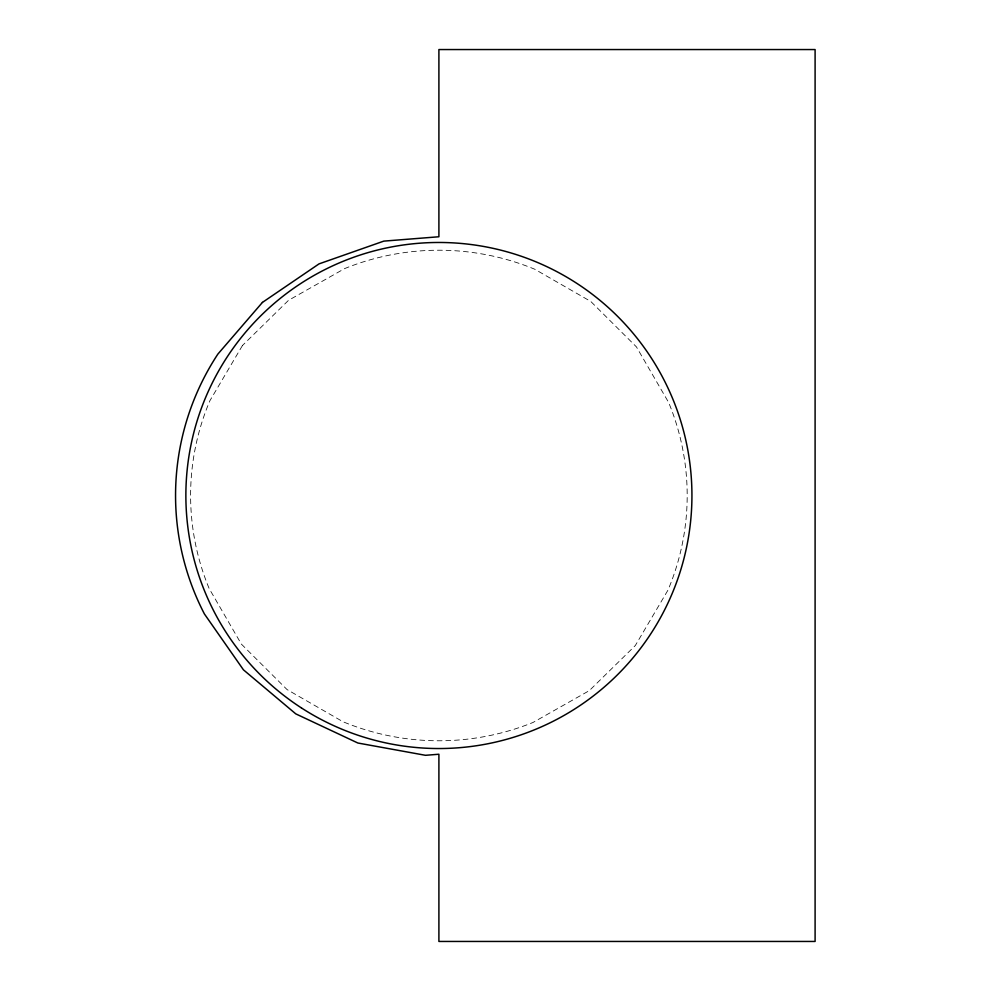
<?xml version="1.0" encoding="UTF-8"?>
<svg xmlns="http://www.w3.org/2000/svg" width="991" height="991" viewBox="0 0 991 991"><rect width="100%" height="100%" fill="white"/><g stroke="black" fill="none" stroke-linecap="round" stroke-linejoin="round"><path stroke-width="0.74" stroke-dasharray="4.96 3.72" d="M242.485 345.463L209.857 400.798A242.547 242.547 0 0 0 209.151 588.518L241.358 644.088L287.018 689.538L343.035 721.758A251.095 251.095 0 0 0 533.059 722.451L589.311 690.64L635.318 645.537L667.934 590.202A242.547 242.547 0 0 0 668.64 402.482L636.445 346.912L590.785 301.462L534.768 269.242A251.095 251.095 0 0 0 344.732 268.549L288.48 300.36L242.485 345.463"/><path stroke-width="1.49" d="M262.429 302.416L217.847 354.121A257.524 257.524 0 0 0 204.394 613.937L243.439 669.829L295.776 713.867L357.862 743.015L425.473 755.303L438.902 754.238L438.902 941.45L815.097 941.45L815.097 49.55L438.902 49.55L438.902 236.762L383.802 241.123L319.028 263.879L262.429 302.416M301.45 707.946A253.027 253.027 0 0 0 691.607 508.321A253.027 253.027 0 0 0 323.648 270.246A253.027 253.027 0 0 0 301.45 707.946"/></g></svg>
